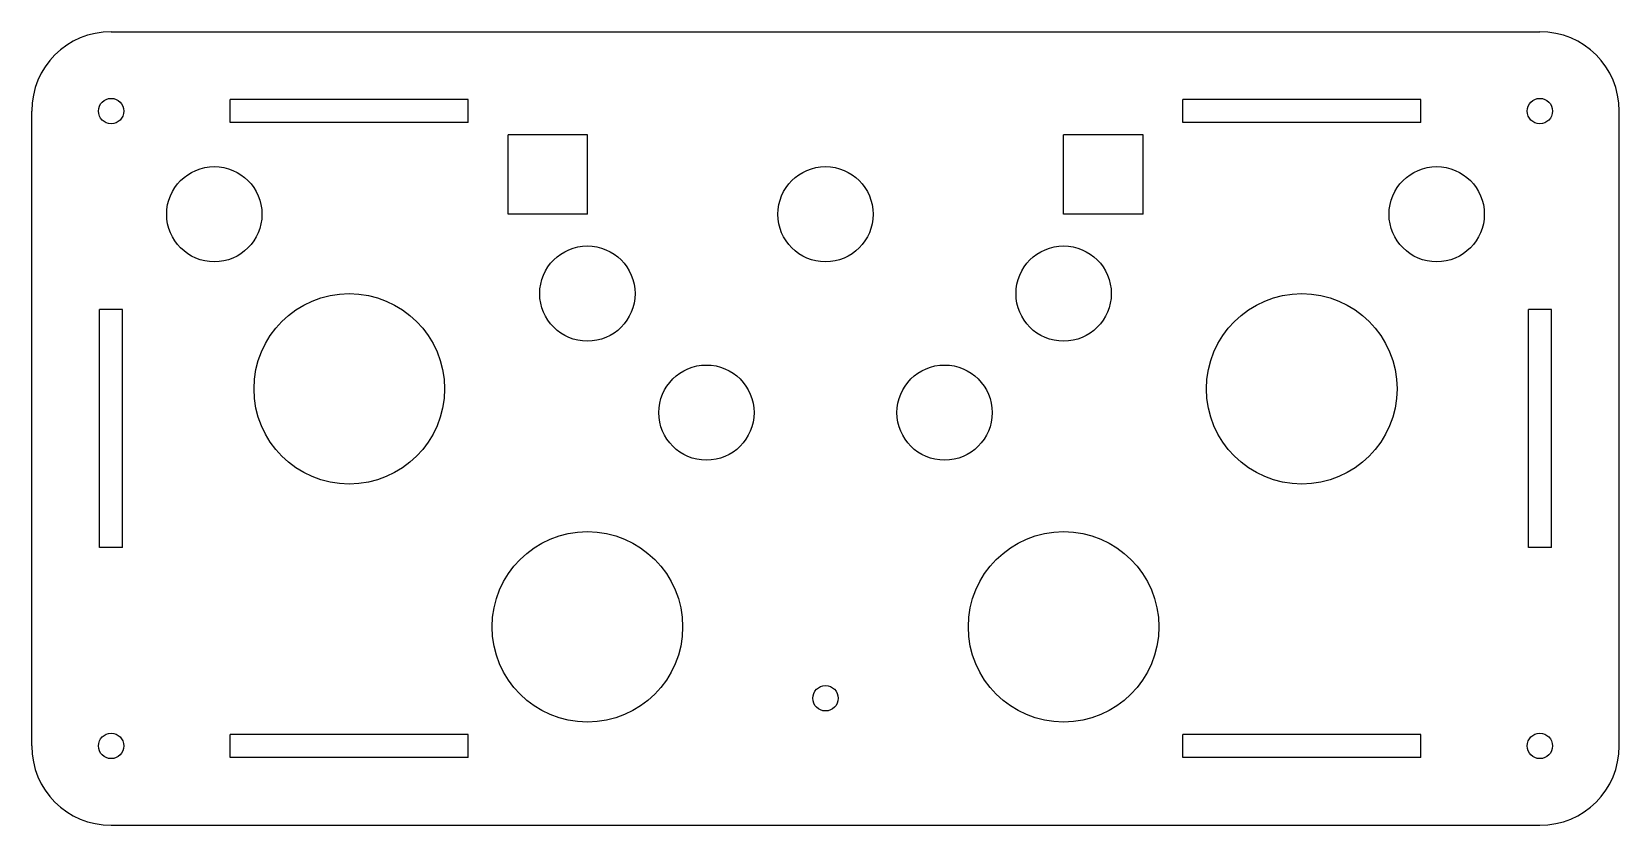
# Model space of a CAD drawing. Header units: millimetres. Extents: x 0 to 200, y 0 to 100.
import ezdxf

# ---------------------------------------------------------------- set-up
doc = ezdxf.new("R2010")
doc.units = ezdxf.units.MM
doc.layers.add('Shape2DView', color=7, linetype='CONTINUOUS')

msp = doc.modelspace()

# ---------------------------------------------------------------- linework, layer by layer
at = {"layer": 'Shape2DView'}
for p, q in [((10, 100), (190, 100)), ((0, 10), (0, 90)), ((25, 88.55), (25, 91.45)), ((55, 91.45), (25, 91.45)), ((55, 88.55), (55, 91.45)), ((145, 88.55), (145, 91.45)), ((175, 91.45), (145, 91.45)), ((175, 88.55), (175, 91.45)), ((200, 10), (200, 90)), ((55, 88.55), (25, 88.55)), ((175, 88.55), (145, 88.55)), ((60, 77), (60, 87)), ((70, 87), (60, 87)), ((70, 77), (70, 87)), ((140, 87), (130, 87)), ((130, 77), (130, 87)), ((140, 77), (140, 87)), ((70, 77), (60, 77)), ((140, 77), (130, 77)), ((8.55, 35), (8.55, 65)), ((11.45, 65), (8.55, 65)), ((11.45, 35), (11.45, 65)), ((188.55, 35), (188.55, 65)), ((191.45, 65), (188.55, 65)), ((191.45, 35), (191.45, 65)), ((11.45, 35), (8.55, 35)), ((191.45, 35), (188.55, 35)), ((25, 8.55), (25, 11.45)), ((55, 11.45), (25, 11.45)), ((55, 8.55), (55, 11.45)), ((145, 8.55), (145, 11.45)), ((175, 11.45), (145, 11.45)), ((175, 8.55), (175, 11.45)), ((55, 8.55), (25, 8.55)), ((175, 8.55), (145, 8.55)), ((10, 0), (190, 0))]:
    msp.add_line(p, q, dxfattribs=at)
for centre, radius in [((10, 90), 1.6), ((190, 90), 1.6), ((23, 77), 6), ((100, 77), 6), ((177, 77), 6), ((70, 67), 6), ((130, 67), 6), ((40, 55), 12), ((160, 55), 12), ((85, 52), 6), ((115, 52), 6), ((70, 25), 12), ((130, 25), 12), ((100, 16), 1.6), ((10, 10), 1.6), ((190, 10), 1.6)]:
    msp.add_circle(centre, radius, dxfattribs=at)
for centre, start, end in [((10, 90), 90, 180), ((190, 90), 0, 90), ((10, 10), 180, -90), ((190, 10), -90, 0)]:
    msp.add_arc(centre, 10, start, end, dxfattribs=at)

doc.saveas('drawing.dxf')
